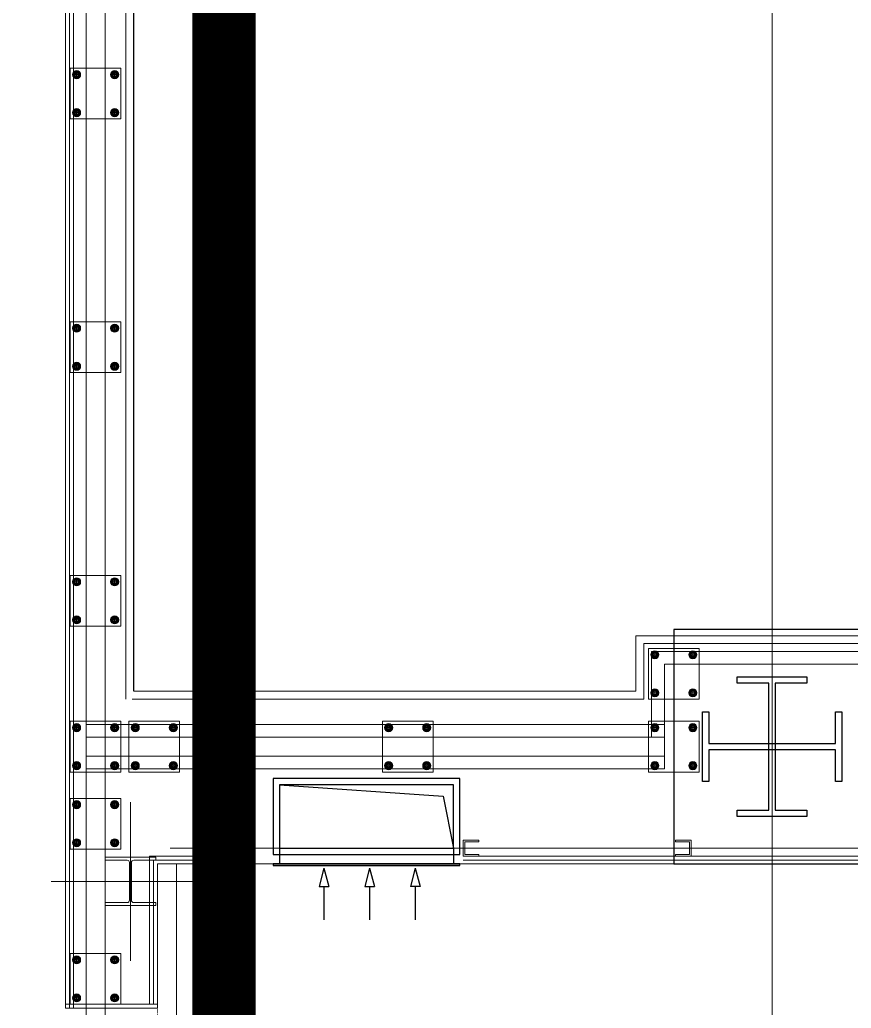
# Model space of a CAD drawing. Header units: centimetres. Extents: x 405464 to 563355, y 50011 to 66875.
# Drawn here: x 513000.8 to 513263.3, y 55436.9 to 55748.7 of the extents above; entities that cross this region are included whole.
import ezdxf
from ezdxf.enums import TextEntityAlignment as Align

# ---------------------------------------------------------------- set-up
doc = ezdxf.new("R2010")
doc.units = ezdxf.units.CM
for name, pattern in [('CHAIN', [0.3543, 0.2362, -0.0295, 0.0591, -0.0295]), ('DASHDOT', [25.4, 12.7, -6.35, 0, -6.35]), ('DOT', [0.25, 0, -0.25])]:
    doc.linetypes.add(name, pattern=pattern)
doc.layers.get('0').update_dxf_attribs({"lineweight": 9})
doc.layers.add('-MH_Ad', color=1, linetype='Continuous', lineweight=9, true_color=0xff0000)
doc.layers.add('DV_alçıpanel_duvar_yeni', color=1, linetype='Continuous', lineweight=20, true_color=0xff0000)
for name, color, linetype, lineweight in [('0-KRCN-MİMARİ-220526', 8, 'Continuous', 9), ('A_Aks', 30, 'DASHDOT', 9), ('A_celik', 1, 'Continuous', 25), ('A_Duvar-alçiplak', 3, 'Continuous', 30), ('A_Pencere Doğrama-Ex', 140, 'Continuous', 15), ('D_Celik_Profil', 10, 'Continuous', 15), ('DV_akustik', 31, 'Continuous', 13), ('DV_Alcipan_Ylt', 93, 'BATTING', 9), ('G_0.09', 254, 'Continuous', 9), ('G_0.13', 145, 'Continuous', 13), ('M00_Mahal_No$0$MH_Alan', 51, 'Continuous', 9), ('M_DC', 130, 'Continuous', 15), ('MH_Alan', 51, 'Continuous', 9)]:
    doc.layers.add(name, color=color, linetype=linetype, lineweight=lineweight)
doc.layers.add('Em.K - FFU', color=2, linetype='Continuous')
doc.styles.add('M00_Mahal_No$0$Kalin01', font='swissk.ttf')
doc.styles.add('M00_Mahal_No$0$Normal', font='swiss.ttf')
doc.styles.add('MAHAL', font='swissc.ttf')
doc.linetypes.add('BATTING', pattern='A,0.0001,-0.1,[134,ltypeshp.shx,S=0.1,R=0,X=-0.1,Y=0],-0.2,[134,ltypeshp.shx,S=0.1,R=180,X=0.1,Y=0],-0.1', length=0.4001)

# ---------------------------------------------------------------- blocks, each defined once
blk = doc.blocks.new('1_etap')
at = {"color": 8}
for points in [[(-3871.52, 3398), (-3855.52, 3398), (-3855.52, 3414), (-3871.52, 3414)], [(-3871.52, 3318), (-3855.52, 3318), (-3855.52, 3334), (-3871.52, 3334)], [(-3871.52, 3238), (-3855.52, 3238), (-3855.52, 3254), (-3871.52, 3254)], [(-3689, 3215), (-3673, 3215), (-3673, 3231), (-3689, 3231)], [(-3871.52, 3192), (-3855.52, 3192), (-3855.52, 3208), (-3871.52, 3208)], [(-3853, 3192), (-3837, 3192), (-3837, 3208), (-3853, 3208)], [(-3773, 3192), (-3757, 3192), (-3757, 3208), (-3773, 3208)], [(-3689, 3192), (-3673, 3192), (-3673, 3208), (-3689, 3208)], [(-3871.52, 3167.7), (-3855.52, 3167.7), (-3855.52, 3183.7), (-3871.52, 3183.7)], [(-3871.52, 3118.75), (-3855.52, 3118.75), (-3855.52, 3134.75), (-3871.52, 3134.75)]]:
    blk.add_lwpolyline(points, close=True, dxfattribs=at)
at = {"layer": 'A_Aks', "color": 8, "ltscale": 10}
for points in [[(-3852.52, 3182.5), (-3852.52, 3132.5)], [(-3877.52, 3157.5), (-3827.52, 3157.5)]]:
    blk.add_lwpolyline(points, dxfattribs=at)
at = {"layer": 'A_celik', "color": 8}
for p, q in [((-3661, 3222), (-3639, 3222)), ((-3661, 3220), (-3661, 3222)), ((-3639, 3222), (-3639, 3220)), ((-3651, 3220), (-3661, 3220)), ((-3651, 3180), (-3651, 3220)), ((-3639, 3220), (-3649, 3220)), ((-3649, 3220), (-3649, 3180)), ((-3672, 3189), (-3672, 3211)), ((-3672, 3211), (-3670, 3211)), ((-3670, 3211), (-3670, 3201)), ((-3630, 3201), (-3630, 3211)), ((-3630, 3211), (-3628, 3211)), ((-3628, 3211), (-3628, 3189)), ((-3670, 3201), (-3630, 3201)), ((-3630, 3199), (-3670, 3199)), ((-3670, 3199), (-3670, 3189)), ((-3630, 3189), (-3630, 3199)), ((-3670, 3189), (-3672, 3189)), ((-3628, 3189), (-3630, 3189)), ((-3661, 3178), (-3661, 3180)), ((-3661, 3180), (-3651, 3180)), ((-3639, 3178), (-3661, 3178)), ((-3649, 3180), (-3639, 3180)), ((-3639, 3180), (-3639, 3178))]:
    blk.add_line(p, q, dxfattribs=at)
at = {"layer": 'D_Celik_Profil', "color": 8}
blk.add_lwpolyline([(-3860.52, 3150.8), (-3860.52, 3149.9), (-3844.52, 3149.9), (-3844.52, 3150.8), (-3851.47, 3150.8, -0.414214), (-3852.22, 3151.55), (-3852.22, 3163.45, -0.414214), (-3851.47, 3164.2), (-3844.52, 3164.2), (-3844.52, 3165.1), (-3860.52, 3165.1), (-3860.52, 3164.2), (-3853.57, 3164.2, -0.414214), (-3852.82, 3163.45), (-3852.82, 3151.55, -0.414214), (-3853.57, 3150.8)], format="xyb", close=True, dxfattribs=at)
at = {"layer": 'DV_akustik', "color": 8, "linetype": 'BATTING', "ltscale": 5}
for p, q in [((-3854.02, 3215), (-3854.02, 4779)), ((-3559.5, 3232.5), (-3690.5, 3232.5)), ((-3690.5, 3232.5), (-3690.5, 3215)), ((-3690.5, 3215), (-3852.02, 3215))]:
    blk.add_line(p, q, dxfattribs=at)
at = {"layer": 'DV_akustik', "color": 8}
for p, q in [((-3851.52, 3217.5), (-3851.52, 4779)), ((-3557, 3235), (-3693, 3235)), ((-3693, 3235), (-3693, 3217.5)), ((-3693, 3217.5), (-3849.52, 3217.5))]:
    blk.add_line(p, q, dxfattribs=at)
at = {"layer": 'DV_Alcipan_Ylt', "color": 8, "ltscale": 5}
blk.add_line((-3256.02, 3168), (-3840.02, 3168), dxfattribs=at)
at = {"layer": 'DV_alçıpanel_duvar_yeni', "color": 8}
for p, q in [((-3873.02, 3117.5), (-3873.02, 4779)), ((-3871.77, 3117.5), (-3871.77, 4779)), ((-3870.52, 3117.5), (-3870.52, 4779)), ((-3814.52, 3165.5), (-3846.52, 3165.5)), ((-3846.52, 3165.5), (-3846.52, 3118.75)), ((-3352.52, 3165.5), (-3747.52, 3165.5)), ((-3814.52, 3164.25), (-3845.27, 3164.25)), ((-3845.27, 3164.25), (-3845.27, 3118.75)), ((-3814.52, 3163), (-3844.02, 3163)), ((-3844.02, 3163), (-3844.02, 3117.5)), ((-3352.52, 3164.25), (-3747.52, 3164.25)), ((-3352.52, 3163), (-3747.52, 3163)), ((-3844.02, 3118.75), (-3873.02, 3118.75)), ((-3844.02, 3117.5), (-3873.02, 3117.5))]:
    blk.add_line(p, q, dxfattribs=at)
at = {"layer": 'DV_alçıpanel_duvar_yeni', "color": 8, "linetype": 'DOT'}
blk.add_line((-3844.02, 3117.5), (-3844.02, 2857.5), dxfattribs=at)
at = {"layer": 'Em.K - FFU', "color": 8}
for p, q in [((-3805.52, 3188), (-3753.79, 3184.39)), ((-3753.79, 3184.39), (-3750.52, 3168)), ((-3805.52, 3168), (-3805.52, 3163)), ((-3750.52, 3168), (-3750.52, 3163)), ((-3807.52, 3163), (-3748.52, 3163)), ((-3807.52, 3162.5), (-3748.52, 3162.5)), ((-3791.45, 3161.68), (-3792.99, 3155.92)), ((-3791.45, 3161.68), (-3789.9, 3155.92)), ((-3777.02, 3161.68), (-3778.57, 3155.92)), ((-3777.02, 3161.68), (-3775.48, 3155.92)), ((-3762.6, 3161.68), (-3764.14, 3155.92)), ((-3762.6, 3161.68), (-3761.06, 3155.92)), ((-3792.99, 3155.92), (-3789.9, 3155.92)), ((-3791.45, 3155.92), (-3791.45, 3145.37)), ((-3778.57, 3155.92), (-3775.48, 3155.92)), ((-3777.02, 3155.92), (-3777.02, 3145.37)), ((-3761.06, 3155.92), (-3764.14, 3155.92)), ((-3762.6, 3155.92), (-3762.6, 3145.37))]:
    blk.add_line(p, q, dxfattribs=at)
for points in [[(-3748.52, 3190), (-3807.52, 3190), (-3807.52, 3166), (-3748.52, 3166)], [(-3750.52, 3188), (-3805.52, 3188), (-3805.52, 3168), (-3750.52, 3168)], [(-3807.52, 3162.5), (-3748.52, 3162.5), (-3748.52, 3163), (-3807.52, 3163)]]:
    blk.add_lwpolyline(points, close=True, dxfattribs=at)
at = {"layer": 'G_0.09', "color": 8}
for p, q in [((-3870.69, 3412), (-3870.11, 3413.01)), ((-3870.11, 3410.99), (-3870.69, 3412)), ((-3870.11, 3413.01), (-3868.94, 3413.01)), ((-3868.94, 3413.01), (-3868.35, 3412)), ((-3868.35, 3412), (-3868.94, 3410.99)), ((-3858.11, 3413.01), (-3858.69, 3412)), ((-3858.69, 3412), (-3858.11, 3410.99)), ((-3856.94, 3413.01), (-3858.11, 3413.01)), ((-3856.35, 3412), (-3856.94, 3413.01)), ((-3856.94, 3410.99), (-3856.35, 3412)), ((-3868.94, 3410.99), (-3870.11, 3410.99)), ((-3858.11, 3410.99), (-3856.94, 3410.99)), ((-3870.11, 3401.01), (-3870.69, 3400)), ((-3870.69, 3400), (-3870.11, 3398.99)), ((-3868.94, 3401.01), (-3870.11, 3401.01)), ((-3870.11, 3398.99), (-3868.94, 3398.99)), ((-3868.35, 3400), (-3868.94, 3401.01)), ((-3868.94, 3398.99), (-3868.35, 3400)), ((-3858.69, 3400), (-3858.11, 3401.01)), ((-3858.11, 3398.99), (-3858.69, 3400)), ((-3858.11, 3401.01), (-3856.94, 3401.01)), ((-3856.94, 3398.99), (-3858.11, 3398.99)), ((-3856.94, 3401.01), (-3856.35, 3400)), ((-3856.35, 3400), (-3856.94, 3398.99)), ((-3870.69, 3332), (-3870.11, 3333.01)), ((-3870.11, 3330.99), (-3870.69, 3332)), ((-3870.11, 3333.01), (-3868.94, 3333.01)), ((-3868.94, 3330.99), (-3870.11, 3330.99)), ((-3868.94, 3333.01), (-3868.35, 3332)), ((-3868.35, 3332), (-3868.94, 3330.99)), ((-3858.11, 3333.01), (-3858.69, 3332)), ((-3858.69, 3332), (-3858.11, 3330.99)), ((-3856.94, 3333.01), (-3858.11, 3333.01)), ((-3858.11, 3330.99), (-3856.94, 3330.99)), ((-3856.35, 3332), (-3856.94, 3333.01)), ((-3856.94, 3330.99), (-3856.35, 3332)), ((-3870.11, 3321.01), (-3870.69, 3320)), ((-3868.94, 3321.01), (-3870.11, 3321.01)), ((-3868.35, 3320), (-3868.94, 3321.01)), ((-3858.69, 3320), (-3858.11, 3321.01)), ((-3858.11, 3321.01), (-3856.94, 3321.01)), ((-3856.94, 3321.01), (-3856.35, 3320)), ((-3870.69, 3320), (-3870.11, 3318.99)), ((-3870.11, 3318.99), (-3868.94, 3318.99)), ((-3868.94, 3318.99), (-3868.35, 3320)), ((-3858.11, 3318.99), (-3858.69, 3320)), ((-3856.94, 3318.99), (-3858.11, 3318.99)), ((-3856.35, 3320), (-3856.94, 3318.99)), ((-3870.69, 3252), (-3870.11, 3253.01)), ((-3870.11, 3253.01), (-3868.94, 3253.01)), ((-3868.94, 3253.01), (-3868.35, 3252)), ((-3858.11, 3253.01), (-3858.69, 3252)), ((-3856.94, 3253.01), (-3858.11, 3253.01)), ((-3856.35, 3252), (-3856.94, 3253.01)), ((-3870.11, 3250.99), (-3870.69, 3252)), ((-3868.94, 3250.99), (-3870.11, 3250.99)), ((-3868.35, 3252), (-3868.94, 3250.99)), ((-3858.69, 3252), (-3858.11, 3250.99)), ((-3858.11, 3250.99), (-3856.94, 3250.99)), ((-3856.94, 3250.99), (-3856.35, 3252)), ((-3870.11, 3241.01), (-3870.69, 3240)), ((-3870.69, 3240), (-3870.11, 3238.99)), ((-3868.94, 3241.01), (-3870.11, 3241.01)), ((-3868.35, 3240), (-3868.94, 3241.01)), ((-3868.94, 3238.99), (-3868.35, 3240)), ((-3858.69, 3240), (-3858.11, 3241.01)), ((-3858.11, 3238.99), (-3858.69, 3240)), ((-3858.11, 3241.01), (-3856.94, 3241.01)), ((-3856.94, 3241.01), (-3856.35, 3240)), ((-3856.35, 3240), (-3856.94, 3238.99)), ((-3870.11, 3238.99), (-3868.94, 3238.99)), ((-3856.94, 3238.99), (-3858.11, 3238.99)), ((-3688.17, 3229), (-3687.59, 3230.01)), ((-3687.59, 3227.99), (-3688.17, 3229)), ((-3687.59, 3230.01), (-3686.41, 3230.01)), ((-3686.41, 3227.99), (-3687.59, 3227.99)), ((-3686.41, 3230.01), (-3685.83, 3229)), ((-3685.83, 3229), (-3686.41, 3227.99)), ((-3675.59, 3230.01), (-3676.17, 3229)), ((-3676.17, 3229), (-3675.59, 3227.99)), ((-3674.41, 3230.01), (-3675.59, 3230.01)), ((-3675.59, 3227.99), (-3674.41, 3227.99)), ((-3673.83, 3229), (-3674.41, 3230.01)), ((-3674.41, 3227.99), (-3673.83, 3229)), ((-3687.59, 3218.01), (-3688.17, 3217)), ((-3686.41, 3218.01), (-3687.59, 3218.01)), ((-3685.83, 3217), (-3686.41, 3218.01)), ((-3676.17, 3217), (-3675.59, 3218.01)), ((-3675.59, 3218.01), (-3674.41, 3218.01)), ((-3674.41, 3218.01), (-3673.83, 3217)), ((-3688.17, 3217), (-3687.59, 3215.99)), ((-3687.59, 3215.99), (-3686.41, 3215.99)), ((-3686.41, 3215.99), (-3685.83, 3217)), ((-3675.59, 3215.99), (-3676.17, 3217)), ((-3674.41, 3215.99), (-3675.59, 3215.99)), ((-3673.83, 3217), (-3674.41, 3215.99)), ((-3870.69, 3206), (-3870.11, 3207.01)), ((-3870.11, 3204.99), (-3870.69, 3206)), ((-3870.11, 3207.01), (-3868.94, 3207.01)), ((-3868.94, 3207.01), (-3868.35, 3206)), ((-3868.35, 3206), (-3868.94, 3204.99)), ((-3858.11, 3207.01), (-3858.69, 3206)), ((-3858.69, 3206), (-3858.11, 3204.99)), ((-3856.94, 3207.01), (-3858.11, 3207.01)), ((-3856.35, 3206), (-3856.94, 3207.01)), ((-3856.94, 3204.99), (-3856.35, 3206)), ((-3852.17, 3206), (-3851.59, 3207.01)), ((-3851.59, 3204.99), (-3852.17, 3206)), ((-3851.59, 3207.01), (-3850.41, 3207.01)), ((-3850.41, 3207.01), (-3849.83, 3206)), ((-3849.83, 3206), (-3850.41, 3204.99)), ((-3839.59, 3207.01), (-3840.17, 3206)), ((-3840.17, 3206), (-3839.59, 3204.99)), ((-3838.41, 3207.01), (-3839.59, 3207.01)), ((-3837.83, 3206), (-3838.41, 3207.01)), ((-3838.41, 3204.99), (-3837.83, 3206)), ((-3772.17, 3206), (-3771.59, 3207.01)), ((-3771.59, 3204.99), (-3772.17, 3206)), ((-3771.59, 3207.01), (-3770.41, 3207.01)), ((-3770.41, 3207.01), (-3769.83, 3206)), ((-3769.83, 3206), (-3770.41, 3204.99)), ((-3759.59, 3207.01), (-3760.17, 3206)), ((-3760.17, 3206), (-3759.59, 3204.99)), ((-3758.41, 3207.01), (-3759.59, 3207.01)), ((-3757.83, 3206), (-3758.41, 3207.01)), ((-3758.41, 3204.99), (-3757.83, 3206)), ((-3688.17, 3206), (-3687.59, 3207.01)), ((-3687.59, 3204.99), (-3688.17, 3206)), ((-3687.59, 3207.01), (-3686.41, 3207.01)), ((-3686.41, 3207.01), (-3685.83, 3206)), ((-3685.83, 3206), (-3686.41, 3204.99)), ((-3675.59, 3207.01), (-3676.17, 3206)), ((-3676.17, 3206), (-3675.59, 3204.99)), ((-3674.41, 3207.01), (-3675.59, 3207.01)), ((-3673.83, 3206), (-3674.41, 3207.01)), ((-3674.41, 3204.99), (-3673.83, 3206)), ((-3868.94, 3204.99), (-3870.11, 3204.99)), ((-3858.11, 3204.99), (-3856.94, 3204.99)), ((-3850.41, 3204.99), (-3851.59, 3204.99)), ((-3839.59, 3204.99), (-3838.41, 3204.99)), ((-3770.41, 3204.99), (-3771.59, 3204.99)), ((-3759.59, 3204.99), (-3758.41, 3204.99)), ((-3686.41, 3204.99), (-3687.59, 3204.99)), ((-3675.59, 3204.99), (-3674.41, 3204.99)), ((-3870.11, 3195.01), (-3870.69, 3194)), ((-3870.69, 3194), (-3870.11, 3192.99)), ((-3868.94, 3195.01), (-3870.11, 3195.01)), ((-3870.11, 3192.99), (-3868.94, 3192.99)), ((-3868.35, 3194), (-3868.94, 3195.01)), ((-3868.94, 3192.99), (-3868.35, 3194)), ((-3858.69, 3194), (-3858.11, 3195.01)), ((-3858.11, 3192.99), (-3858.69, 3194)), ((-3858.11, 3195.01), (-3856.94, 3195.01)), ((-3856.94, 3192.99), (-3858.11, 3192.99)), ((-3856.94, 3195.01), (-3856.35, 3194)), ((-3856.35, 3194), (-3856.94, 3192.99)), ((-3851.59, 3195.01), (-3852.17, 3194)), ((-3852.17, 3194), (-3851.59, 3192.99)), ((-3850.41, 3195.01), (-3851.59, 3195.01)), ((-3851.59, 3192.99), (-3850.41, 3192.99)), ((-3849.83, 3194), (-3850.41, 3195.01)), ((-3850.41, 3192.99), (-3849.83, 3194)), ((-3840.17, 3194), (-3839.59, 3195.01)), ((-3839.59, 3192.99), (-3840.17, 3194)), ((-3839.59, 3195.01), (-3838.41, 3195.01)), ((-3838.41, 3192.99), (-3839.59, 3192.99)), ((-3838.41, 3195.01), (-3837.83, 3194)), ((-3837.83, 3194), (-3838.41, 3192.99)), ((-3771.59, 3195.01), (-3772.17, 3194)), ((-3772.17, 3194), (-3771.59, 3192.99)), ((-3770.41, 3195.01), (-3771.59, 3195.01)), ((-3771.59, 3192.99), (-3770.41, 3192.99)), ((-3769.83, 3194), (-3770.41, 3195.01)), ((-3770.41, 3192.99), (-3769.83, 3194)), ((-3760.17, 3194), (-3759.59, 3195.01)), ((-3759.59, 3192.99), (-3760.17, 3194)), ((-3759.59, 3195.01), (-3758.41, 3195.01)), ((-3758.41, 3192.99), (-3759.59, 3192.99)), ((-3758.41, 3195.01), (-3757.83, 3194)), ((-3757.83, 3194), (-3758.41, 3192.99)), ((-3687.59, 3195.01), (-3688.17, 3194)), ((-3688.17, 3194), (-3687.59, 3192.99)), ((-3686.41, 3195.01), (-3687.59, 3195.01)), ((-3687.59, 3192.99), (-3686.41, 3192.99)), ((-3685.83, 3194), (-3686.41, 3195.01)), ((-3686.41, 3192.99), (-3685.83, 3194)), ((-3676.17, 3194), (-3675.59, 3195.01)), ((-3675.59, 3192.99), (-3676.17, 3194)), ((-3675.59, 3195.01), (-3674.41, 3195.01)), ((-3674.41, 3192.99), (-3675.59, 3192.99)), ((-3674.41, 3195.01), (-3673.83, 3194)), ((-3673.83, 3194), (-3674.41, 3192.99)), ((-3870.69, 3181.7), (-3870.11, 3182.71)), ((-3870.11, 3180.69), (-3870.69, 3181.7)), ((-3870.11, 3182.71), (-3868.94, 3182.71)), ((-3868.94, 3180.69), (-3870.11, 3180.69)), ((-3868.94, 3182.71), (-3868.35, 3181.7)), ((-3868.35, 3181.7), (-3868.94, 3180.69)), ((-3858.11, 3182.71), (-3858.69, 3181.7)), ((-3858.69, 3181.7), (-3858.11, 3180.69)), ((-3856.94, 3182.71), (-3858.11, 3182.71)), ((-3858.11, 3180.69), (-3856.94, 3180.69)), ((-3856.35, 3181.7), (-3856.94, 3182.71)), ((-3856.94, 3180.69), (-3856.35, 3181.7)), ((-3870.11, 3170.71), (-3870.69, 3169.7)), ((-3870.69, 3169.7), (-3870.11, 3168.69)), ((-3868.94, 3170.71), (-3870.11, 3170.71)), ((-3870.11, 3168.69), (-3868.94, 3168.69)), ((-3868.35, 3169.7), (-3868.94, 3170.71)), ((-3868.94, 3168.69), (-3868.35, 3169.7)), ((-3858.69, 3169.7), (-3858.11, 3170.71)), ((-3858.11, 3168.69), (-3858.69, 3169.7)), ((-3858.11, 3170.71), (-3856.94, 3170.71)), ((-3856.94, 3168.69), (-3858.11, 3168.69)), ((-3856.94, 3170.71), (-3856.35, 3169.7)), ((-3856.35, 3169.7), (-3856.94, 3168.69)), ((-3870.69, 3132.75), (-3870.11, 3133.76)), ((-3870.11, 3133.76), (-3868.94, 3133.76)), ((-3868.94, 3133.76), (-3868.35, 3132.75)), ((-3858.11, 3133.76), (-3858.69, 3132.75)), ((-3856.94, 3133.76), (-3858.11, 3133.76)), ((-3856.35, 3132.75), (-3856.94, 3133.76)), ((-3870.11, 3131.74), (-3870.69, 3132.75)), ((-3868.94, 3131.74), (-3870.11, 3131.74)), ((-3868.35, 3132.75), (-3868.94, 3131.74)), ((-3858.69, 3132.75), (-3858.11, 3131.74)), ((-3858.11, 3131.74), (-3856.94, 3131.74)), ((-3856.94, 3131.74), (-3856.35, 3132.75)), ((-3870.11, 3121.76), (-3870.69, 3120.75)), ((-3868.94, 3121.76), (-3870.11, 3121.76)), ((-3868.35, 3120.75), (-3868.94, 3121.76)), ((-3858.69, 3120.75), (-3858.11, 3121.76)), ((-3858.11, 3121.76), (-3856.94, 3121.76)), ((-3856.94, 3121.76), (-3856.35, 3120.75)), ((-3870.69, 3120.75), (-3870.11, 3119.74)), ((-3870.11, 3119.74), (-3868.94, 3119.74)), ((-3868.94, 3119.74), (-3868.35, 3120.75)), ((-3858.11, 3119.74), (-3858.69, 3120.75)), ((-3856.94, 3119.74), (-3858.11, 3119.74)), ((-3856.35, 3120.75), (-3856.94, 3119.74))]:
    blk.add_line(p, q, dxfattribs=at)
at = {"layer": 'G_0.09', "color": 8, "linetype": 'CHAIN', "ltscale": 3}
for p, q in [((-3868.35, 3412), (-3870.69, 3412)), ((-3869.52, 3413.01), (-3869.52, 3410.99)), ((-3858.69, 3412), (-3856.35, 3412)), ((-3857.52, 3413.01), (-3857.52, 3410.99)), ((-3868.35, 3400), (-3870.69, 3400)), ((-3869.52, 3398.99), (-3869.52, 3401.01)), ((-3858.69, 3400), (-3856.35, 3400)), ((-3857.52, 3398.99), (-3857.52, 3401.01)), ((-3868.35, 3332), (-3870.69, 3332)), ((-3869.52, 3333.01), (-3869.52, 3330.99)), ((-3858.69, 3332), (-3856.35, 3332)), ((-3857.52, 3333.01), (-3857.52, 3330.99)), ((-3869.52, 3318.99), (-3869.52, 3321.01)), ((-3857.52, 3318.99), (-3857.52, 3321.01)), ((-3868.35, 3320), (-3870.69, 3320)), ((-3858.69, 3320), (-3856.35, 3320)), ((-3869.52, 3253.01), (-3869.52, 3250.99)), ((-3857.52, 3253.01), (-3857.52, 3250.99)), ((-3868.35, 3252), (-3870.69, 3252)), ((-3858.69, 3252), (-3856.35, 3252)), ((-3868.35, 3240), (-3870.69, 3240)), ((-3869.52, 3238.99), (-3869.52, 3241.01)), ((-3858.69, 3240), (-3856.35, 3240)), ((-3857.52, 3238.99), (-3857.52, 3241.01)), ((-3685.83, 3229), (-3688.17, 3229)), ((-3687, 3230.01), (-3687, 3227.99)), ((-3676.17, 3229), (-3673.83, 3229)), ((-3675, 3230.01), (-3675, 3227.99)), ((-3687, 3215.99), (-3687, 3218.01)), ((-3675, 3215.99), (-3675, 3218.01)), ((-3685.83, 3217), (-3688.17, 3217)), ((-3676.17, 3217), (-3673.83, 3217)), ((-3868.35, 3206), (-3870.69, 3206)), ((-3869.52, 3207.01), (-3869.52, 3204.99)), ((-3858.69, 3206), (-3856.35, 3206)), ((-3857.52, 3207.01), (-3857.52, 3204.99)), ((-3849.83, 3206), (-3852.17, 3206)), ((-3851, 3207.01), (-3851, 3204.99)), ((-3840.17, 3206), (-3837.83, 3206)), ((-3839, 3207.01), (-3839, 3204.99)), ((-3769.83, 3206), (-3772.17, 3206)), ((-3771, 3207.01), (-3771, 3204.99)), ((-3760.17, 3206), (-3757.83, 3206)), ((-3759, 3207.01), (-3759, 3204.99)), ((-3685.83, 3206), (-3688.17, 3206)), ((-3687, 3207.01), (-3687, 3204.99)), ((-3676.17, 3206), (-3673.83, 3206)), ((-3675, 3207.01), (-3675, 3204.99)), ((-3868.35, 3194), (-3870.69, 3194)), ((-3869.52, 3192.99), (-3869.52, 3195.01)), ((-3858.69, 3194), (-3856.35, 3194)), ((-3857.52, 3192.99), (-3857.52, 3195.01)), ((-3849.83, 3194), (-3852.17, 3194)), ((-3851, 3192.99), (-3851, 3195.01)), ((-3840.17, 3194), (-3837.83, 3194)), ((-3839, 3192.99), (-3839, 3195.01)), ((-3769.83, 3194), (-3772.17, 3194)), ((-3771, 3192.99), (-3771, 3195.01)), ((-3760.17, 3194), (-3757.83, 3194)), ((-3759, 3192.99), (-3759, 3195.01)), ((-3685.83, 3194), (-3688.17, 3194)), ((-3687, 3192.99), (-3687, 3195.01)), ((-3676.17, 3194), (-3673.83, 3194)), ((-3675, 3192.99), (-3675, 3195.01)), ((-3868.35, 3181.7), (-3870.69, 3181.7)), ((-3869.52, 3182.71), (-3869.52, 3180.69)), ((-3858.69, 3181.7), (-3856.35, 3181.7)), ((-3857.52, 3182.71), (-3857.52, 3180.69)), ((-3868.35, 3169.7), (-3870.69, 3169.7)), ((-3869.52, 3168.69), (-3869.52, 3170.71)), ((-3858.69, 3169.7), (-3856.35, 3169.7)), ((-3857.52, 3168.69), (-3857.52, 3170.71)), ((-3869.52, 3133.76), (-3869.52, 3131.74)), ((-3857.52, 3133.76), (-3857.52, 3131.74)), ((-3868.35, 3132.75), (-3870.69, 3132.75)), ((-3858.69, 3132.75), (-3856.35, 3132.75)), ((-3869.52, 3119.74), (-3869.52, 3121.76)), ((-3857.52, 3119.74), (-3857.52, 3121.76)), ((-3868.35, 3120.75), (-3870.69, 3120.75)), ((-3858.69, 3120.75), (-3856.35, 3120.75))]:
    blk.add_line(p, q, dxfattribs=at)
at = {"layer": 'G_0.09', "color": 8}
for centre, radius in [((-3869.52, 3412), 1.28), ((-3869.52, 3412), 0.917), ((-3869.52, 3412), 0.9), ((-3869.52, 3412), 0.693), ((-3869.52, 3412), 0.64), ((-3869.52, 3412), 0.539), ((-3857.52, 3412), 1.28), ((-3857.52, 3412), 0.917), ((-3857.52, 3412), 0.9), ((-3857.52, 3412), 0.693), ((-3857.52, 3412), 0.64), ((-3857.52, 3412), 0.539), ((-3869.52, 3400), 1.28), ((-3869.52, 3400), 0.917), ((-3869.52, 3400), 0.9), ((-3869.52, 3400), 0.693), ((-3869.52, 3400), 0.64), ((-3869.52, 3400), 0.539), ((-3857.52, 3400), 1.28), ((-3857.52, 3400), 0.917), ((-3857.52, 3400), 0.9), ((-3857.52, 3400), 0.693), ((-3857.52, 3400), 0.64), ((-3857.52, 3400), 0.539), ((-3869.52, 3332), 1.28), ((-3857.52, 3332), 1.28), ((-3869.52, 3332), 0.917), ((-3869.52, 3332), 0.9), ((-3869.52, 3332), 0.693), ((-3869.52, 3332), 0.64), ((-3869.52, 3332), 0.539), ((-3857.52, 3332), 0.917), ((-3857.52, 3332), 0.9), ((-3857.52, 3332), 0.693), ((-3857.52, 3332), 0.64), ((-3857.52, 3332), 0.539), ((-3869.52, 3320), 1.28), ((-3869.52, 3320), 0.917), ((-3869.52, 3320), 0.9), ((-3857.52, 3320), 1.28), ((-3857.52, 3320), 0.917), ((-3857.52, 3320), 0.9), ((-3869.52, 3320), 0.693), ((-3869.52, 3320), 0.64), ((-3869.52, 3320), 0.539), ((-3857.52, 3320), 0.693), ((-3857.52, 3320), 0.64), ((-3857.52, 3320), 0.539), ((-3869.52, 3252), 1.28), ((-3869.52, 3252), 0.917), ((-3869.52, 3252), 0.9), ((-3869.52, 3252), 0.693), ((-3869.52, 3252), 0.64), ((-3869.52, 3252), 0.539), ((-3857.52, 3252), 1.28), ((-3857.52, 3252), 0.917), ((-3857.52, 3252), 0.9), ((-3857.52, 3252), 0.693), ((-3857.52, 3252), 0.64), ((-3857.52, 3252), 0.539), ((-3869.52, 3240), 1.28), ((-3869.52, 3240), 0.917), ((-3869.52, 3240), 0.9), ((-3869.52, 3240), 0.693), ((-3869.52, 3240), 0.64), ((-3869.52, 3240), 0.539), ((-3857.52, 3240), 1.28), ((-3857.52, 3240), 0.917), ((-3857.52, 3240), 0.9), ((-3857.52, 3240), 0.693), ((-3857.52, 3240), 0.64), ((-3857.52, 3240), 0.539), ((-3687, 3229), 1.28), ((-3687, 3229), 0.917), ((-3687, 3229), 0.9), ((-3687, 3229), 0.693), ((-3687, 3229), 0.64), ((-3687, 3229), 0.539), ((-3675, 3229), 1.28), ((-3675, 3229), 0.917), ((-3675, 3229), 0.9), ((-3675, 3229), 0.693), ((-3675, 3229), 0.64), ((-3675, 3229), 0.539), ((-3687, 3217), 1.28), ((-3687, 3217), 0.917), ((-3687, 3217), 0.9), ((-3675, 3217), 1.28), ((-3675, 3217), 0.917), ((-3675, 3217), 0.9), ((-3687, 3217), 0.693), ((-3687, 3217), 0.64), ((-3687, 3217), 0.539), ((-3675, 3217), 0.693), ((-3675, 3217), 0.64), ((-3675, 3217), 0.539), ((-3869.52, 3206), 1.28), ((-3869.52, 3206), 0.917), ((-3869.52, 3206), 0.9), ((-3869.52, 3206), 0.693), ((-3869.52, 3206), 0.64), ((-3869.52, 3206), 0.539), ((-3857.52, 3206), 1.28), ((-3857.52, 3206), 0.917), ((-3857.52, 3206), 0.9), ((-3857.52, 3206), 0.693), ((-3857.52, 3206), 0.64), ((-3857.52, 3206), 0.539), ((-3851, 3206), 1.28), ((-3851, 3206), 0.917), ((-3851, 3206), 0.9), ((-3851, 3206), 0.693), ((-3851, 3206), 0.64), ((-3851, 3206), 0.539), ((-3839, 3206), 1.28), ((-3839, 3206), 0.917), ((-3839, 3206), 0.9), ((-3839, 3206), 0.693), ((-3839, 3206), 0.64), ((-3839, 3206), 0.539), ((-3771, 3206), 1.28), ((-3771, 3206), 0.917), ((-3771, 3206), 0.9), ((-3771, 3206), 0.693), ((-3771, 3206), 0.64), ((-3771, 3206), 0.539), ((-3759, 3206), 1.28), ((-3759, 3206), 0.917), ((-3759, 3206), 0.9), ((-3759, 3206), 0.693), ((-3759, 3206), 0.64), ((-3759, 3206), 0.539), ((-3687, 3206), 1.28), ((-3687, 3206), 0.917), ((-3687, 3206), 0.9), ((-3687, 3206), 0.693), ((-3687, 3206), 0.64), ((-3687, 3206), 0.539), ((-3675, 3206), 1.28), ((-3675, 3206), 0.917), ((-3675, 3206), 0.9), ((-3675, 3206), 0.693), ((-3675, 3206), 0.64), ((-3675, 3206), 0.539), ((-3869.52, 3194), 1.28), ((-3869.52, 3194), 0.917), ((-3869.52, 3194), 0.9), ((-3869.52, 3194), 0.693), ((-3869.52, 3194), 0.64), ((-3869.52, 3194), 0.539), ((-3857.52, 3194), 1.28), ((-3857.52, 3194), 0.917), ((-3857.52, 3194), 0.9), ((-3857.52, 3194), 0.693), ((-3857.52, 3194), 0.64), ((-3857.52, 3194), 0.539), ((-3851, 3194), 1.28), ((-3851, 3194), 0.917), ((-3851, 3194), 0.9), ((-3851, 3194), 0.693), ((-3851, 3194), 0.64), ((-3851, 3194), 0.539), ((-3839, 3194), 1.28), ((-3839, 3194), 0.917), ((-3839, 3194), 0.9), ((-3839, 3194), 0.693), ((-3839, 3194), 0.64), ((-3839, 3194), 0.539), ((-3771, 3194), 1.28), ((-3771, 3194), 0.917), ((-3771, 3194), 0.9), ((-3771, 3194), 0.693), ((-3771, 3194), 0.64), ((-3771, 3194), 0.539), ((-3759, 3194), 1.28), ((-3759, 3194), 0.917), ((-3759, 3194), 0.9), ((-3759, 3194), 0.693), ((-3759, 3194), 0.64), ((-3759, 3194), 0.539), ((-3687, 3194), 1.28), ((-3687, 3194), 0.917), ((-3687, 3194), 0.9), ((-3687, 3194), 0.693), ((-3687, 3194), 0.64), ((-3687, 3194), 0.539), ((-3675, 3194), 1.28), ((-3675, 3194), 0.917), ((-3675, 3194), 0.9), ((-3675, 3194), 0.693), ((-3675, 3194), 0.64), ((-3675, 3194), 0.539), ((-3869.52, 3181.7), 1.28), ((-3869.52, 3181.7), 0.917), ((-3869.52, 3181.7), 0.9), ((-3869.52, 3181.7), 0.693), ((-3869.52, 3181.7), 0.64), ((-3869.52, 3181.7), 0.539), ((-3857.52, 3181.7), 1.28), ((-3857.52, 3181.7), 0.917), ((-3857.52, 3181.7), 0.9), ((-3857.52, 3181.7), 0.693), ((-3857.52, 3181.7), 0.64), ((-3857.52, 3181.7), 0.539), ((-3869.52, 3169.7), 1.28), ((-3869.52, 3169.7), 0.917), ((-3869.52, 3169.7), 0.9), ((-3869.52, 3169.7), 0.693), ((-3869.52, 3169.7), 0.64), ((-3869.52, 3169.7), 0.539), ((-3857.52, 3169.7), 1.28), ((-3857.52, 3169.7), 0.917), ((-3857.52, 3169.7), 0.9), ((-3857.52, 3169.7), 0.693), ((-3857.52, 3169.7), 0.64), ((-3857.52, 3169.7), 0.539), ((-3869.52, 3132.75), 1.28), ((-3869.52, 3132.75), 0.917), ((-3869.52, 3132.75), 0.9), ((-3857.52, 3132.75), 1.28), ((-3857.52, 3132.75), 0.917), ((-3857.52, 3132.75), 0.9), ((-3869.52, 3132.75), 0.693), ((-3869.52, 3132.75), 0.64), ((-3869.52, 3132.75), 0.539), ((-3857.52, 3132.75), 0.693), ((-3857.52, 3132.75), 0.64), ((-3857.52, 3132.75), 0.539), ((-3869.52, 3120.75), 1.28), ((-3869.52, 3120.75), 0.917), ((-3869.52, 3120.75), 0.9), ((-3869.52, 3120.75), 0.693), ((-3869.52, 3120.75), 0.64), ((-3869.52, 3120.75), 0.539), ((-3857.52, 3120.75), 1.28), ((-3857.52, 3120.75), 0.917), ((-3857.52, 3120.75), 0.9), ((-3857.52, 3120.75), 0.693), ((-3857.52, 3120.75), 0.64), ((-3857.52, 3120.75), 0.539)]:
    blk.add_circle(centre, radius, dxfattribs=at)
at = {"layer": 'G_0.09', "color": 8, "linetype": 'Continuous'}
for centre, start, end in [((-3869.52, 3412), 72, 252), ((-3869.52, 3412), 72, 252), ((-3869.52, 3412), 252, 72), ((-3869.52, 3412), 252, 72), ((-3857.52, 3412), 108, 288), ((-3857.52, 3412), 108, 288), ((-3857.52, 3412), 288, 108), ((-3857.52, 3412), 288, 108), ((-3869.52, 3400), 108, 288), ((-3869.52, 3400), 108, 288), ((-3869.52, 3400), 288, 108), ((-3869.52, 3400), 288, 108), ((-3857.52, 3400), 72, 252), ((-3857.52, 3400), 72, 252), ((-3857.52, 3400), 252, 72), ((-3857.52, 3400), 252, 72), ((-3869.52, 3332), 72, 252), ((-3869.52, 3332), 72, 252), ((-3869.52, 3332), 252, 72), ((-3869.52, 3332), 252, 72), ((-3857.52, 3332), 108, 288), ((-3857.52, 3332), 108, 288), ((-3857.52, 3332), 288, 108), ((-3857.52, 3332), 288, 108), ((-3869.52, 3320), 288, 108), ((-3869.52, 3320), 288, 108), ((-3857.52, 3320), 72, 252), ((-3857.52, 3320), 72, 252), ((-3869.52, 3320), 108, 288), ((-3869.52, 3320), 108, 288), ((-3857.52, 3320), 252, 72), ((-3857.52, 3320), 252, 72), ((-3869.52, 3252), 72, 252), ((-3869.52, 3252), 72, 252), ((-3869.52, 3252), 252, 72), ((-3869.52, 3252), 252, 72), ((-3857.52, 3252), 108, 288), ((-3857.52, 3252), 108, 288), ((-3857.52, 3252), 288, 108), ((-3857.52, 3252), 288, 108), ((-3869.52, 3240), 108, 288), ((-3869.52, 3240), 108, 288), ((-3869.52, 3240), 288, 108), ((-3869.52, 3240), 288, 108), ((-3857.52, 3240), 72, 252), ((-3857.52, 3240), 72, 252), ((-3857.52, 3240), 252, 72), ((-3857.52, 3240), 252, 72), ((-3687, 3229), 72, 252), ((-3687, 3229), 72, 252), ((-3687, 3229), 252, 72), ((-3687, 3229), 252, 72), ((-3675, 3229), 108, 288), ((-3675, 3229), 108, 288), ((-3675, 3229), 288, 108), ((-3675, 3229), 288, 108), ((-3687, 3217), 108, 288), ((-3687, 3217), 108, 288), ((-3687, 3217), 288, 108), ((-3687, 3217), 288, 108), ((-3675, 3217), 72, 252), ((-3675, 3217), 72, 252), ((-3675, 3217), 252, 72), ((-3675, 3217), 252, 72), ((-3869.52, 3206), 72, 252), ((-3869.52, 3206), 72, 252), ((-3869.52, 3206), 252, 72), ((-3869.52, 3206), 252, 72), ((-3857.52, 3206), 108, 288), ((-3857.52, 3206), 108, 288), ((-3857.52, 3206), 288, 108), ((-3857.52, 3206), 288, 108), ((-3851, 3206), 72, 252), ((-3851, 3206), 72, 252), ((-3851, 3206), 252, 72), ((-3851, 3206), 252, 72), ((-3839, 3206), 108, 288), ((-3839, 3206), 108, 288), ((-3839, 3206), 288, 108), ((-3839, 3206), 288, 108), ((-3771, 3206), 72, 252), ((-3771, 3206), 72, 252), ((-3771, 3206), 252, 72), ((-3771, 3206), 252, 72), ((-3759, 3206), 108, 288), ((-3759, 3206), 108, 288), ((-3759, 3206), 288, 108), ((-3759, 3206), 288, 108), ((-3687, 3206), 72, 252), ((-3687, 3206), 72, 252), ((-3687, 3206), 252, 72), ((-3687, 3206), 252, 72), ((-3675, 3206), 108, 288), ((-3675, 3206), 108, 288), ((-3675, 3206), 288, 108), ((-3675, 3206), 288, 108), ((-3869.52, 3194), 108, 288), ((-3869.52, 3194), 108, 288), ((-3869.52, 3194), 288, 108), ((-3869.52, 3194), 288, 108), ((-3857.52, 3194), 72, 252), ((-3857.52, 3194), 72, 252), ((-3857.52, 3194), 252, 72), ((-3857.52, 3194), 252, 72), ((-3851, 3194), 108, 288), ((-3851, 3194), 108, 288), ((-3851, 3194), 288, 108), ((-3851, 3194), 288, 108), ((-3839, 3194), 72, 252), ((-3839, 3194), 72, 252), ((-3839, 3194), 252, 72), ((-3839, 3194), 252, 72), ((-3771, 3194), 108, 288), ((-3771, 3194), 108, 288), ((-3771, 3194), 288, 108), ((-3771, 3194), 288, 108), ((-3759, 3194), 72, 252), ((-3759, 3194), 72, 252), ((-3759, 3194), 252, 72), ((-3759, 3194), 252, 72), ((-3687, 3194), 108, 288), ((-3687, 3194), 108, 288), ((-3687, 3194), 288, 108), ((-3687, 3194), 288, 108), ((-3675, 3194), 72, 252), ((-3675, 3194), 72, 252), ((-3675, 3194), 252, 72), ((-3675, 3194), 252, 72), ((-3869.52, 3181.7), 72, 252), ((-3869.52, 3181.7), 72, 252), ((-3869.52, 3181.7), 252, 72), ((-3869.52, 3181.7), 252, 72), ((-3857.52, 3181.7), 108, 288), ((-3857.52, 3181.7), 108, 288), ((-3857.52, 3181.7), 288, 108), ((-3857.52, 3181.7), 288, 108), ((-3869.52, 3169.7), 108, 288), ((-3869.52, 3169.7), 108, 288), ((-3869.52, 3169.7), 288, 108), ((-3869.52, 3169.7), 288, 108), ((-3857.52, 3169.7), 72, 252), ((-3857.52, 3169.7), 72, 252), ((-3857.52, 3169.7), 252, 72), ((-3857.52, 3169.7), 252, 72), ((-3869.52, 3132.75), 72, 252), ((-3869.52, 3132.75), 72, 252), ((-3869.52, 3132.75), 252, 72), ((-3869.52, 3132.75), 252, 72), ((-3857.52, 3132.75), 108, 288), ((-3857.52, 3132.75), 108, 288), ((-3857.52, 3132.75), 288, 108), ((-3857.52, 3132.75), 288, 108), ((-3869.52, 3120.75), 108, 288), ((-3869.52, 3120.75), 108, 288), ((-3869.52, 3120.75), 288, 108), ((-3869.52, 3120.75), 288, 108), ((-3857.52, 3120.75), 72, 252), ((-3857.52, 3120.75), 72, 252), ((-3857.52, 3120.75), 252, 72), ((-3857.52, 3120.75), 252, 72)]:
    blk.add_arc(centre, 0.72, start, end, dxfattribs=at)
at = {"layer": 'G_0.09', "color": 8}
for centre, start, end in [((-3869.52, 3412), 100, 10), ((-3857.52, 3412), 170, 80), ((-3869.52, 3400), 350, 260), ((-3857.52, 3400), 280, 190), ((-3869.52, 3332), 100, 10), ((-3857.52, 3332), 170, 80), ((-3869.52, 3320), 350, 260), ((-3857.52, 3320), 280, 190), ((-3869.52, 3252), 100, 10), ((-3857.52, 3252), 170, 80), ((-3869.52, 3240), 350, 260), ((-3857.52, 3240), 280, 190), ((-3687, 3229), 100, 10), ((-3675, 3229), 170, 80), ((-3687, 3217), 350, 260), ((-3675, 3217), 280, 190), ((-3869.52, 3206), 100, 10), ((-3857.52, 3206), 170, 80), ((-3851, 3206), 100, 10), ((-3839, 3206), 170, 80), ((-3771, 3206), 100, 10), ((-3759, 3206), 170, 80), ((-3687, 3206), 100, 10), ((-3675, 3206), 170, 80), ((-3869.52, 3194), 350, 260), ((-3857.52, 3194), 280, 190), ((-3851, 3194), 350, 260), ((-3839, 3194), 280, 190), ((-3771, 3194), 350, 260), ((-3759, 3194), 280, 190), ((-3687, 3194), 350, 260), ((-3675, 3194), 280, 190), ((-3869.52, 3181.7), 100, 10), ((-3857.52, 3181.7), 170, 80), ((-3869.52, 3169.7), 350, 260), ((-3857.52, 3169.7), 280, 190), ((-3869.52, 3132.75), 100, 10), ((-3857.52, 3132.75), 170, 80), ((-3869.52, 3120.75), 350, 260), ((-3857.52, 3120.75), 280, 190)]:
    blk.add_arc(centre, 0.64, start, end, dxfattribs=at)
at = {"layer": 'G_0.13', "color": 8}
for p, q in [((-3866.52, 2855), (-3866.52, 4779)), ((-3860.52, 2855), (-3860.52, 4779)), ((-3562, 3230), (-3688, 3230)), ((-3688, 3230), (-3688, 3203)), ((-3566, 3226), (-3684, 3226)), ((-3684, 3226), (-3684, 3193)), ((-3684, 3207), (-3866.52, 3207)), ((-3684, 3203), (-3866.52, 3203)), ((-3684, 3197), (-3866.52, 3197)), ((-3684, 3193), (-3866.52, 3193))]:
    blk.add_line(p, q, dxfattribs=at)
at = {"layer": 'M_DC', "color": 8, "lineweight": -2}
for points in [[(-3819.52, 3170), (-3819.52, 3170.5), (-3814.52, 3170.5), (-3814.52, 3165.5), (-3819.52, 3165.5), (-3819.52, 3166), (-3815.02, 3166), (-3815.02, 3170)], [(-3742.53, 3170), (-3742.53, 3170.5), (-3747.52, 3170.5), (-3747.52, 3165.5), (-3742.53, 3165.5), (-3742.53, 3166), (-3747.02, 3166), (-3747.02, 3170)], [(-3680.52, 3170), (-3680.52, 3170.5), (-3675.52, 3170.5), (-3675.52, 3165.5), (-3680.52, 3165.5), (-3680.52, 3166), (-3676.02, 3166), (-3676.02, 3170)]]:
    blk.add_lwpolyline(points, close=True, dxfattribs=at)
at = {"color": 8, "linetype": 'ByBlock', "lineweight": -2}
for tag, height, style, p in [('MAHALNO', 15.68, 'M00_Mahal_No$0$Kalin01', (-1403.52, 5183, -22.72)), ('MAHALADI', 25.09, 'M00_Mahal_No$0$Normal', (-1403.52, 5151.64, -22.72)), ('MAHALNO', 9.8, 'M00_Mahal_No$0$Kalin01', (-1049.84, 5038.22)), ('MAHALADI', 15.68, 'M00_Mahal_No$0$Normal', (-1049.84, 5018.62)), ('MAHALNO', 19.6, 'M00_Mahal_No$0$Kalin01', (585.19, 4515.87)), ('MAHALADI', 31.36, 'M00_Mahal_No$0$Normal', (585.19, 4476.67)), ('MAHALNO', 19.6, 'M00_Mahal_No$0$Kalin01', (543.65, 3917.94)), ('MAHALADI', 31.36, 'M00_Mahal_No$0$Normal', (543.65, 3878.74)), ('MAHALNO', 19.6, 'M00_Mahal_No$0$Kalin01', (175.42, 3438.17)), ('MAHALADI', 31.36, 'M00_Mahal_No$0$Normal', (175.42, 3398.97)), ('MAHALNO', 15.68, 'M00_Mahal_No$0$Kalin01', (662.5, 3278.68)), ('MAHALADI', 25.09, 'M00_Mahal_No$0$Normal', (662.5, 3247.32)), ('MAHALNO', 9.8, 'M00_Mahal_No$0$Kalin01', (928.42, 2524.93)), ('MAHALADI', 15.68, 'M00_Mahal_No$0$Normal', (928.42, 2505.33)), ('MAHALNO', 19.6, 'M00_Mahal_No$0$Kalin01', (683.01, 1295.87)), ('MAHALADI', 31.36, 'M00_Mahal_No$0$Normal', (683.01, 1256.67))]:
    blk.add_attdef(tag, text='', height=height, dxfattribs=dict(at, style=style)).set_placement(p, align=Align.MIDDLE_CENTER)
at = {"layer": 'A_Pencere Doğrama-Ex', "color": 8, "style": 'MAHAL'}
for p in [(163.41, 4608.46), (585.7, 4362.45), (584.07, 3781.1), (404.74, 3207.04), (477.62, 2356.77), (647.13, 1093.28), (160.83, 91.11)]:
    blk.add_attdef('KOT', p, '', height=10, dxfattribs=at)
at = {"layer": 'M00_Mahal_No$0$MH_Alan', "color": 8, "style": 'M00_Mahal_No$0$Normal'}
for height, p in [(25.09, (-1403.52, 5114.01, -22.72)), (15.68, (-1049.84, 4995.1)), (31.36, (585.19, 4429.63)), (31.36, (543.65, 3831.7)), (31.36, (175.42, 3351.93)), (25.09, (662.5, 3209.69)), (15.68, (928.42, 2481.81)), (31.36, (683.01, 1209.63))]:
    blk.add_attdef('ALAN', text='', height=height, dxfattribs=at).set_placement(p, align=Align.MIDDLE_CENTER)
blk = doc.blocks.new('a_aks')
at = {"layer": 'A_Aks', "color": 8, "ltscale": 200}
for p, q in [((8880, 5308.05), (8880, -831.11)), ((-743.44, 3257), (12633.63, 3257))]:
    blk.add_line(p, q, dxfattribs=at)
blk = doc.blocks.new('mimari_yeni_durum')
at = {"layer": 'A_celik', "color": 8}
for points in [[(8869, 3279), (8891, 3279), (8891, 3277), (8881, 3277), (8881, 3237), (8891, 3237), (8891, 3235), (8869, 3235), (8869, 3237), (8879, 3237), (8879, 3277), (8869, 3277), (8869, 3279)], [(8858, 3246), (8858, 3268), (8860, 3268), (8860, 3258), (8900, 3258), (8900, 3268), (8902, 3268), (8902, 3246), (8900, 3246), (8900, 3256), (8860, 3256), (8860, 3246), (8858, 3246)]]:
    blk.add_lwpolyline(points, dxfattribs=at)
at = {"layer": 'A_Duvar-alçiplak', "color": 8}
blk.add_lwpolyline([(8849, 3220), (8961, 3220), (8961, 3294), (8849, 3294)], close=True, dxfattribs=at)
at = {"layer": 'A_Aks', "color": 8}
blk.add_blockref('a_aks', (0, 0), dxfattribs=at)
blk = doc.blocks.new('A$C17b1b0ad')
at = {"layer": 'MH_Alan', "color": 8}
blk.add_lwpolyline([(8678.53, 4831), (8678.53, 3274.5), (8837, 3274.5), (8837, 3292), (8973, 3292), (8973, 3269), (10102.5, 3269), (10102.5, 3294), (10115, 3294), (10115, 4826)], dxfattribs=at)
blk.add_lwpolyline([(8716.48, 2622.2), (9247.48, 2622.2), (9247.48, 2914.5), (9271.98, 2914.5), (9271.98, 3220), (8691.98, 3220), (8691.98, 2914.5), (8716.48, 2914.5)], close=True, dxfattribs=at)
blk = doc.blocks.new('A$C9e52caec')
at = {"color": 8}
blk.add_blockref('1_etap', (12530, 57), dxfattribs=at)
at = {"color": 1, "linetype": 'DASHDOT', "ltscale": 250, "true_color": 0xe60000, "const_width": 20}
blk.add_lwpolyline([(50, 2495), (930, 2495), (930, 1707), (1765, 1707), (1765, 4249), (1550, 4249), (1550, 5141.5), (8706.98, 5141.5), (8706.98, 2644), (12614.5, 2644), (12614.5, -227.5), (-33, -227.5), (-33, 2495)], close=True, dxfattribs=at)
at = {"layer": '-MH_Ad', "color": 8}
blk.add_blockref('A$C17b1b0ad', (0, 0), dxfattribs=at)
at = {"color": 8}
blk.add_blockref('mimari_yeni_durum', (0, 0), dxfattribs=at)

msp = doc.modelspace()

# ---------------------------------------------------------------- block references
at = {"layer": '0-KRCN-MİMARİ-220526', "rotation": 359.999999999997}
msp.add_blockref('A$C9e52caec', (504358.27, 52262.37, 74), dxfattribs=at)

doc.saveas('drawing.dxf')
